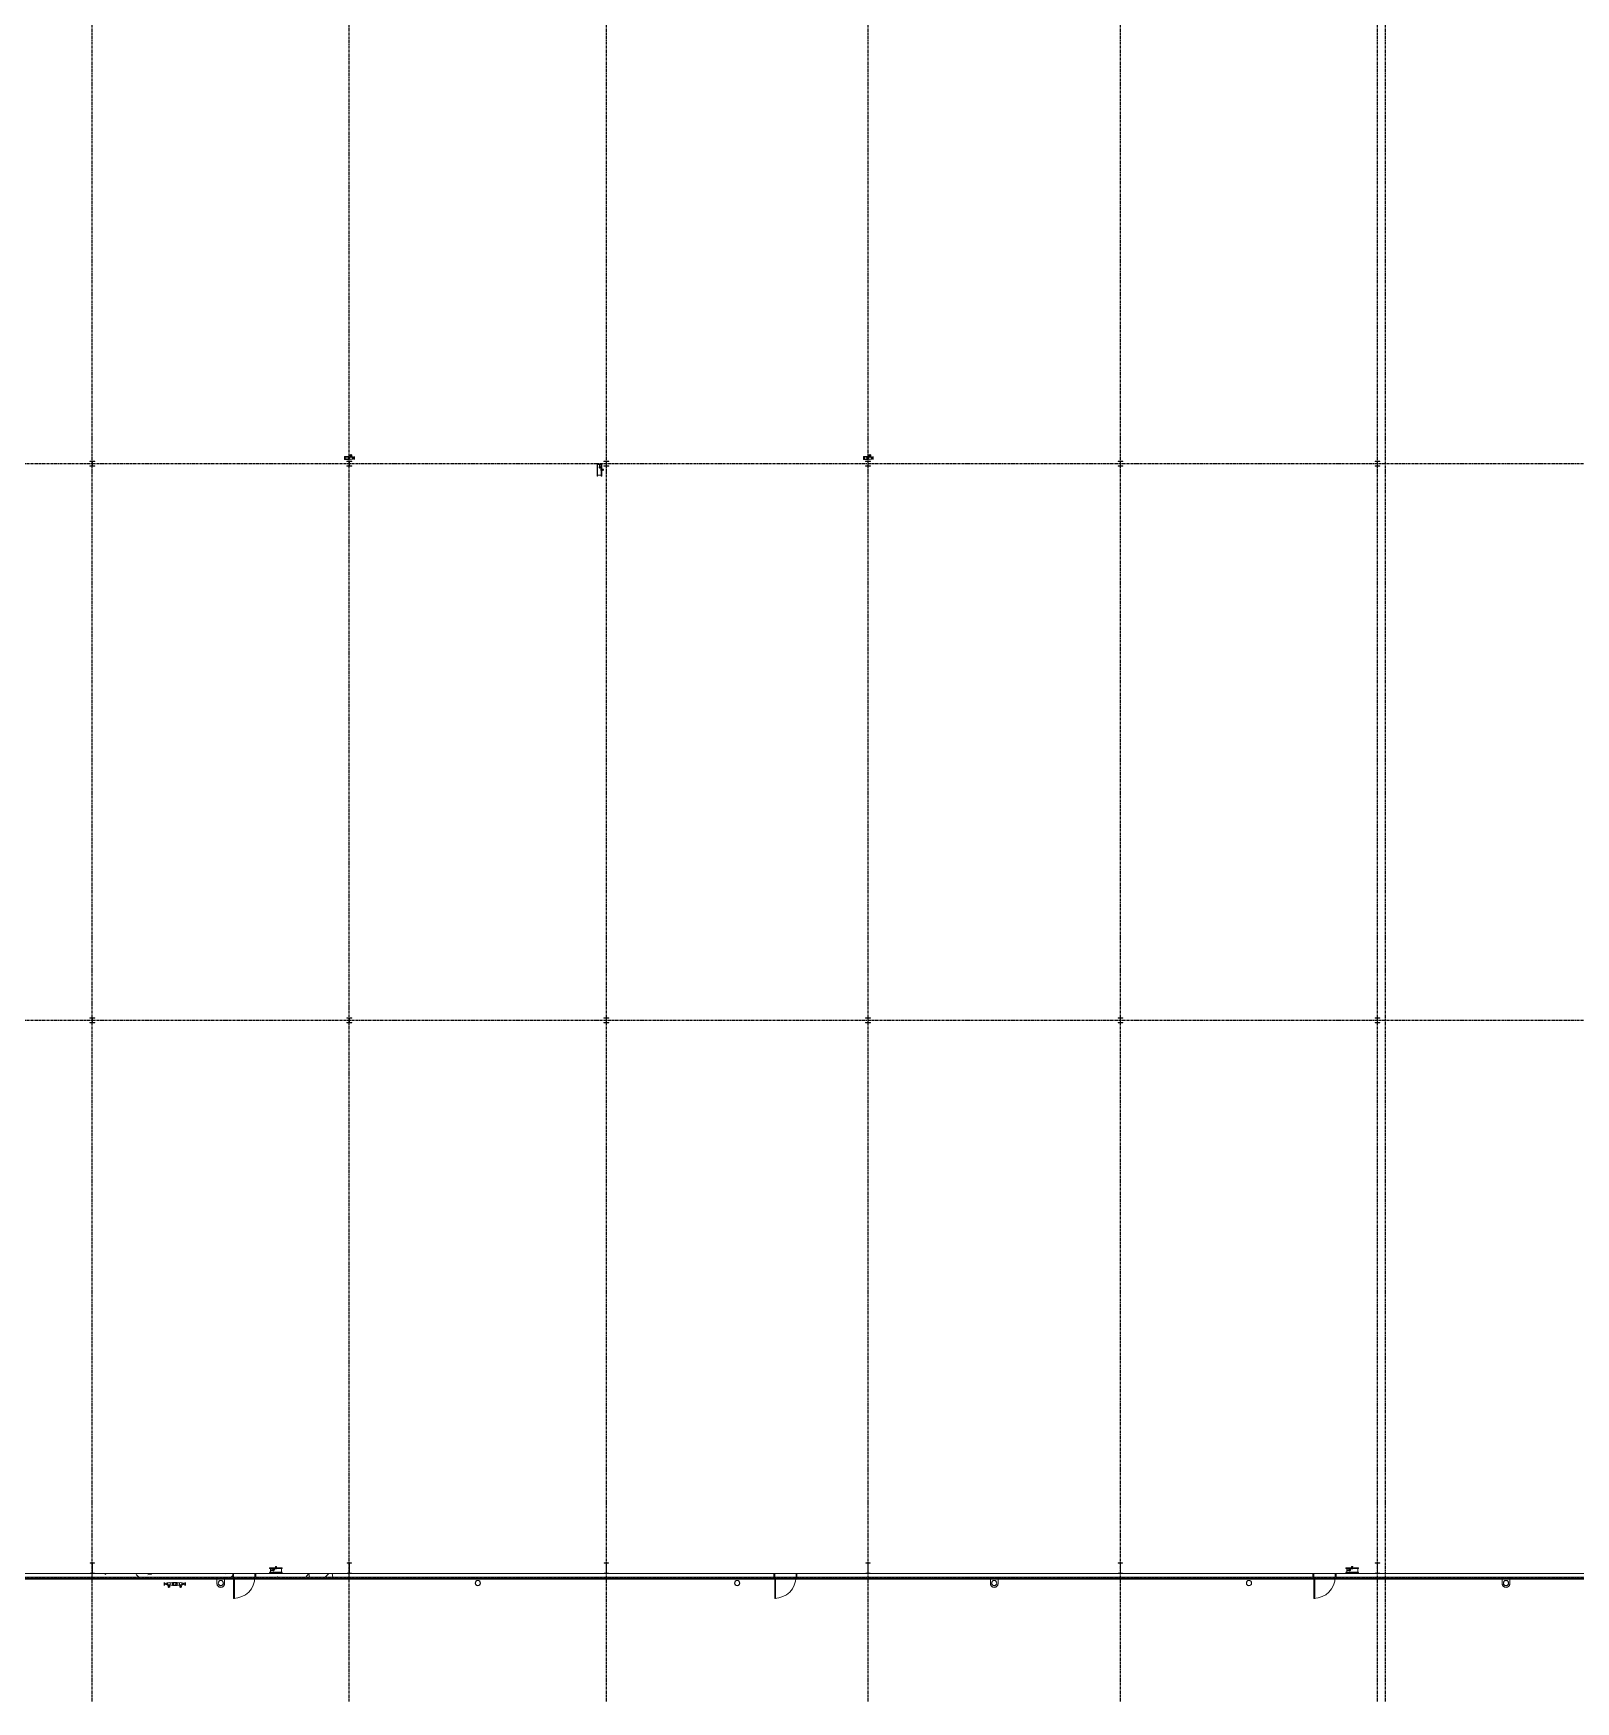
# Model space of a CAD drawing. Header units: millimetres. Extents: x -677815 to 406757, y -145898 to 39000.
# Drawn here: x 62756 to 129278, y -125373 to -53449 of the extents above; entities that cross this region are included whole.
import ezdxf

# ---------------------------------------------------------------- set-up
doc = ezdxf.new("R2010")
doc.units = ezdxf.units.MM
doc.header["$LTSCALE"] = 8
doc.linetypes.add('Xref building Toll$0$Grid Line', pattern=[22.225, 12.7, -3.175, 3.175, -3.175])
for name, color, linetype, lineweight in [('Xref building Toll$0$A-DOOR', 8, 'Continuous', 9), ('Xref building Toll$0$A-DOOR-HDLN', 8, 'Continuous', 9), ('Xref building Toll$0$A-GENM', 8, 'Continuous', 9), ('Xref building Toll$0$A-WALL', 8, 'Continuous', 9), ('Xref building Toll$0$A-WALL-PATT', 8, 'Continuous', 9), ('Xref building Toll$0$P-PIPE', 8, 'Continuous', 9), ('Xref building Toll$0$P-SANR-FIXT', 8, 'Continuous', 9), ('Xref building Toll$0$S-COLS', 8, 'Continuous', 9)]:
    doc.layers.add(name, color=color, linetype=linetype, lineweight=lineweight)
doc.layers.add('Xref building Toll$0$S-GRID', color=8, linetype='Continuous')

# ---------------------------------------------------------------- blocks, each defined once
blk = doc.blocks.new('Xref building Toll$0$Toll Grids')
at = {"layer": 'Xref building Toll$0$S-GRID', "linetype": 'Xref building Toll$0$Grid Line'}
for p, q in [((65296, -125373.3), (65296, 36031.5)), ((76383, -125368.5), (76383, 36036.3)), ((87470, -125373.3), (87470, 36031.5)), ((98757, -125373.3), (98757, 36031.5)), ((109644, -125373.3), (109644, 36031.5)), ((120731, -125373.3), (120731, 36031.5)), ((121070, -125373.3), (121070, 35080.8)), ((-9195.8, -72000), (280997.7, -72000)), ((-9195.8, -96000), (280997.7, -96000)), ((-9195.8, -120000), (280997.7, -120000))]:
    blk.add_line(p, q, dxfattribs=at)
blk = doc.blocks.new('Xref building Toll$0$_SBA 1SWING SPDoor 01a - 920W x 2040H WD-1991709-MASTER GROUND FLOOR')
at = {"layer": 'Xref building Toll$0$A-DOOR'}
for p, q in [((460, 995), (420, 995)), ((420, 75), (420, 995)), ((460, 995), (460, 75)), ((-500, 75), (-500, 75)), ((-500, 75), (-500, -75)), ((-500, 75), (-460, 75)), ((-500, 75), (-460, 75)), ((-500, -75), (-500, 75)), ((-460, -75), (-460, 75)), ((-460, 75), (-460, 75)), ((-460, 75), (-460, -75)), ((460, 75), (420, 75)), ((460, 75), (460, -75)), ((500, 75), (460, 75)), ((460, 75), (460, 75)), ((460, 75), (500, 75)), ((460, -75), (460, 75)), ((500, -75), (500, 75)), ((500, 75), (500, 75)), ((500, 75), (500, -75)), ((-460, -75), (-500, -75)), ((-500, -75), (-500, -75)), ((-460, -75), (-500, -75)), ((-460, -75), (-460, -75)), ((460, -75), (500, -75)), ((460, -75), (460, -75)), ((500, -75), (460, -75)), ((500, -75), (500, -75))]:
    blk.add_line(p, q, dxfattribs=at)
blk.add_arc((460, 75), 920, 90, 180, dxfattribs=at)
at = {"layer": 'Xref building Toll$0$A-DOOR-HDLN'}
blk.add_line((-460, 75), (460, 75), dxfattribs=at)
blk = doc.blocks.new('Xref building Toll$0$FIRE_HYDRANT_2593 - FIRE_HYDRANT_2593-1213494-MASTER GROUND FLOOR')
at = {"layer": 'Xref building Toll$0$A-GENM'}
for p, q in [((-113, 285), (-130, 285)), ((-130, 215), (-113, 215)), ((-55, 280), (-113, 280)), ((-113, 220), (-55, 220)), ((70, 460), (-70, 460)), ((-70, 450), (-70, 450)), ((-70, 450), (-70, 450)), ((-70, 440), (70, 440)), ((-70, 100), (-70, -100)), ((-70, 100), (70, 100)), ((70, 100), (-70, 100)), ((-50, 325), (-50, 299)), ((50, 325), (-50, 325)), ((-50, 325), (50, 325)), ((0, 299), (-50, 299)), ((-50, 299), (0, 299)), ((-50, 201), (-50, 100)), ((0, 201), (-50, 201)), ((-50, 201), (0, 201)), ((50, 100), (-50, 100)), ((-50, 100), (50, 100)), ((-30, 380), (-30, 325)), ((30, 380), (-30, 380)), ((-30, 380), (30, 380)), ((-30, 325), (30, 325)), ((30, 325), (-30, 325)), ((-10, 450), (-10, 380)), ((-10, 450), (10, 450)), ((10, 450), (-10, 450)), ((10, 380), (-10, 380)), ((-10, 380), (10, 380)), ((0, 299), (50, 299)), ((50, 299), (0, 299)), ((0, 201), (50, 201)), ((50, 201), (0, 201)), ((10, 380), (10, 450)), ((30, 325), (30, 380)), ((50, 299), (50, 325)), ((50, 100), (50, 201)), ((70, 450), (70, 450)), ((70, 450), (70, 450)), ((70, -100), (70, 100)), ((-113, -215), (-130, -215)), ((-130, -285), (-113, -285)), ((-55, -220), (-113, -220)), ((-113, -280), (-55, -280)), ((-70, -100), (70, -100)), ((70, -100), (-70, -100)), ((70, -440), (-70, -440)), ((-70, -450), (-70, -450)), ((-70, -450), (-70, -450)), ((-70, -460), (70, -460)), ((-50, -100), (-50, -201)), ((-50, -100), (50, -100)), ((50, -100), (-50, -100)), ((0, -201), (-50, -201)), ((-50, -201), (0, -201)), ((-50, -299), (-50, -325)), ((-50, -299), (0, -299)), ((0, -299), (-50, -299)), ((50, -325), (-50, -325)), ((-50, -325), (50, -325)), ((-30, -325), (-30, -380)), ((-30, -325), (30, -325)), ((30, -325), (-30, -325)), ((30, -380), (-30, -380)), ((-30, -380), (30, -380)), ((-10, -380), (-10, -450)), ((10, -380), (-10, -380)), ((-10, -380), (10, -380)), ((-10, -450), (10, -450)), ((10, -450), (-10, -450)), ((50, -201), (0, -201)), ((0, -201), (50, -201)), ((0, -299), (50, -299)), ((50, -299), (0, -299)), ((10, -450), (10, -380)), ((30, -380), (30, -325)), ((50, -201), (50, -100)), ((50, -325), (50, -299)), ((70, -450), (70, -450)), ((70, -450), (70, -450))]:
    blk.add_line(p, q, dxfattribs=at)
at = {"layer": 'Xref building Toll$0$A-GENM', "flags": 128}
for points in [[(-70, 460), (-38, 460), (29, 460), (69, 460), (70, 460)], [(70, 460), (38, 460), (-29, 460), (-69, 460), (-70, 460)], [(70, 440), (38, 440), (-29, 440), (-69, 440), (-70, 440)], [(-70, 440), (-38, 440), (29, 440), (69, 440), (70, 440)], [(-50, 201), (-68, 266), (-50, 299)], [(50, 299), (68, 234), (50, 201)], [(-70, -440), (-38, -440), (29, -440), (69, -440), (70, -440)], [(70, -440), (38, -440), (-29, -440), (-69, -440), (-70, -440)], [(70, -460), (38, -460), (-29, -460), (-69, -460), (-70, -460)], [(-70, -460), (-38, -460), (29, -460), (69, -460), (70, -460)], [(-50, -299), (-68, -234), (-50, -201)], [(50, -201), (68, -266), (50, -299)]]:
    blk.add_lwpolyline(points, dxfattribs=at)
at = {"layer": 'Xref building Toll$0$A-GENM'}
for centre, radius, start, end in [((0, 0), 60, 0, 180), ((0, 0), 60, 180, 360), ((0, 0), 50, 0, 180), ((0, 0), 50, 0, 180), ((0, 0), 50, 180, 360), ((0, 0), 50, 180, 360), ((0, 450), 10, 360, 180), ((0, 450), 10, 0, 180), ((0, 450), 10, 180, 360), ((0, 450), 10, 180, 360), ((0, -450), 10, 360, 180), ((0, -450), 10, 0, 180), ((0, -450), 10, 180, 360), ((0, -450), 10, 180, 360)]:
    blk.add_arc(centre, radius, start, end, dxfattribs=at)
for centre, major_axis, start_param, end_param in [((-130, 250), (0, 35), 0, 3.141593), ((-130, 250), (0, 35), 3.141593, 6.283185), ((-113, 250), (0, 35), 0, 3.141593), ((-113, 250), (0, 30), 0, 3.141593), ((-113, 250), (0, 35), 3.141593, 6.283185), ((-113, 250), (0, 30), 3.141593, 6.283185), ((-55, 250), (0, 30), 0, 3.141593), ((-55, 250), (0, 30), 3.141593, 6.283185), ((-130, -250), (0, 35), 0, 3.141593), ((-130, -250), (0, 35), 3.141593, 6.283185), ((-113, -250), (0, 35), 0, 3.141593), ((-113, -250), (0, 30), 0, 3.141593), ((-113, -250), (0, 35), 3.141593, 6.283185), ((-113, -250), (0, 30), 3.141593, 6.283185), ((-55, -250), (0, 30), 0, 3.141593), ((-55, -250), (0, 30), 3.141593, 6.283185)]:
    blk.add_ellipse(centre, major_axis=major_axis, ratio=0.5, start_param=start_param, end_param=end_param, dxfattribs=at)
for points in [[(60, 0), (60, 3), (59, 8), (59, 13), (58, 16), (57, 18), (57, 20), (56, 22), (54, 25), (53, 28), (52, 31), (50, 33), (48, 36), (45, 40), (40, 45), (34, 50), (27, 53), (22, 56), (18, 57), (14, 59), (9, 59), (5, 60), (0, 60), (-5, 60), (-11, 59), (-17, 58), (-22, 56), (-26, 54), (-30, 52), (-35, 49), (-40, 45), (-45, 40), (-48, 36), (-49, 34), (-50, 32), (-52, 31), (-53, 28), (-54, 25), (-56, 22), (-57, 20), (-57, 18), (-58, 16), (-59, 13), (-59, 8), (-60, 3), (-60, 0)], [(-60, 0), (-60, -3), (-59, -8), (-59, -13), (-58, -16), (-57, -18), (-57, -20), (-56, -22), (-54, -25), (-53, -28), (-52, -31), (-50, -33), (-48, -36), (-45, -40), (-40, -45), (-34, -50), (-28, -53), (-22, -56), (-18, -57), (-14, -58), (-9, -59), (-5, -60), (0, -60), (5, -60), (11, -59), (17, -58), (22, -56), (26, -54), (30, -52), (35, -49), (40, -45), (45, -40), (48, -36), (49, -34), (50, -32), (52, -31), (53, -28), (54, -25), (56, -22), (57, -20), (57, -18), (58, -16), (59, -13), (59, -8), (60, -3), (60, 0)]]:
    blk.add_open_spline(points, degree=3, knots=[0, 0, 0, 0, 0.045455, 0.068182, 0.079545, 0.090909, 0.102273, 0.113636, 0.136364, 0.159091, 0.170455, 0.181818, 0.204545, 0.227273, 0.272727, 0.318182, 0.363636, 0.386364, 0.409091, 0.431818, 0.454545, 0.477273, 0.5, 0.522727, 0.545455, 0.590909, 0.613636, 0.636364, 0.659091, 0.681818, 0.727273, 0.772727, 0.795455, 0.806818, 0.818182, 0.829545, 0.840909, 0.863636, 0.886364, 0.897727, 0.909091, 0.920455, 0.931818, 0.954545, 1, 1, 1, 1], dxfattribs=at)
blk = doc.blocks.new('Xref building Toll$0$DWP_Downpipe - 225mm-1363392-MASTER GROUND FLOOR')
at = {"layer": 'Xref building Toll$0$P-PIPE'}
for radius, start, end in [(113, 360, 180), (112, 0, 180), (113, 180, 360), (112, 180, 360), (107, 0, 180), (108, 0, 180), (107, 180, 0), (108, 180, 360)]:
    blk.add_arc((-34, 236), radius, start, end, dxfattribs=at)
blk = doc.blocks.new('Xref building Toll$0$IVS-GM-DownPipe Cover - DP 225mm-625296-MASTER GROUND FLOOR')
at = {"layer": 'Xref building Toll$0$A-GENM'}
for p, q in [((-165.5, 0), (-165.5, -272)), ((-165.5, -272), (-165.5, 0)), ((-162.5, -275), (-162.5, 0)), ((-162.5, 0), (-162.5, -275)), ((162.5, 0), (162.5, -275)), ((162.5, -275), (162.5, 0)), ((-165.5, -272), (-215.5, -272)), ((-215.5, -272), (-215.5, -275)), ((-215.5, -275), (-215.5, -272)), ((-215.5, -272), (-165.5, -272)), ((-215.5, -272), (-215.5, -272)), ((-215.5, -275), (-162.5, -275)), ((-162.5, -275), (-215.5, -275)), ((-215.5, -275), (-215.5, -275)), ((-165.5, -272), (-165.5, -272)), ((-162.5, -275), (-162.5, -275)), ((162.5, -275), (215.5, -275)), ((215.5, -275), (162.5, -275)), ((162.5, -275), (162.5, -275)), ((165.5, -272), (165.5, 0)), ((165.5, 0), (165.5, -272)), ((215.5, -272), (165.5, -272)), ((165.5, -272), (215.5, -272)), ((165.5, -272), (165.5, -272)), ((215.5, -275), (215.5, -272)), ((215.5, -272), (215.5, -275)), ((215.5, -272), (215.5, -272)), ((215.5, -275), (215.5, -275))]:
    blk.add_line(p, q, dxfattribs=at)
for radius, start in [(165.5, 360), (165.5, 0), (162.5, 0), (162.5, 0)]:
    blk.add_arc((0, 0), radius, start, 180, dxfattribs=at)
blk = doc.blocks.new('Xref building Toll$0$UC-Universal Column-Column - C2_5-200UC60-1337977-MASTER GROUND FLOOR')
at = {"layer": 'Xref building Toll$0$S-COLS', "lineweight": 18}
for p, q in [((105, 102.5), (-105, 102.5)), ((-105, 102.5), (-105, 88.3)), ((-105, 88.3), (-16.05, 88.3)), ((-4.65, 76.9), (-4.65, -76.9)), ((4.65, -76.9), (4.65, 76.9)), ((16.05, 88.3), (105, 88.3)), ((105, 88.3), (105, 102.5)), ((-16.05, -88.3), (-105, -88.3)), ((-105, -88.3), (-105, -102.5)), ((-105, -102.5), (105, -102.5)), ((105, -88.3), (16.05, -88.3)), ((105, -102.5), (105, -88.3))]:
    blk.add_line(p, q, dxfattribs=at)
at = {"layer": 'Xref building Toll$0$S-COLS'}
for p, q in [((-105, 102.5), (-105, 102.5)), ((-105, 88.3), (-105, 88.3)), ((105, 102.5), (105, 102.5)), ((105, 88.3), (105, 88.3)), ((-105, -88.3), (-105, -88.3)), ((-105, -102.5), (-105, -102.5)), ((105, -88.3), (105, -88.3)), ((105, -102.5), (105, -102.5))]:
    blk.add_line(p, q, dxfattribs=at)
at = {"layer": 'Xref building Toll$0$S-COLS', "lineweight": 18}
for centre, start, end in [((-16.05, 76.9), 0, 90), ((16.05, 76.9), 90, 180), ((-16.05, -76.9), 270, 0), ((16.05, -76.9), 180, 270)]:
    blk.add_arc(centre, 11.4, start, end, dxfattribs=at)
blk = doc.blocks.new('Xref building Toll$0$UB-Universal Beam-Column - C1_5_460UB67-1337975-MASTER GROUND FLOOR')
at = {"layer": 'Xref building Toll$0$S-COLS', "lineweight": 18}
for p, q in [((95, 227), (-95, 227)), ((-95, 227), (-95, 214.3)), ((-95, 214.3), (-15.65, 214.3)), ((-4.25, 202.9), (-4.25, -202.9)), ((4.25, -202.9), (4.25, 202.9)), ((15.65, 214.3), (95, 214.3)), ((95, 214.3), (95, 227)), ((-15.65, -214.3), (-95, -214.3)), ((-95, -214.3), (-95, -227)), ((-95, -227), (95, -227)), ((95, -214.3), (15.65, -214.3)), ((95, -227), (95, -214.3))]:
    blk.add_line(p, q, dxfattribs=at)
at = {"layer": 'Xref building Toll$0$S-COLS'}
for p, q in [((-95, 227), (-95, 227)), ((-95, 214.3), (-95, 214.3)), ((95, 227), (95, 227)), ((95, 214.3), (95, 214.3)), ((-95, -214.3), (-95, -214.3)), ((-95, -227), (-95, -227)), ((95, -214.3), (95, -214.3)), ((95, -227), (95, -227))]:
    blk.add_line(p, q, dxfattribs=at)
at = {"layer": 'Xref building Toll$0$S-COLS', "lineweight": 18}
for centre, start, end in [((-15.65, 202.9), 0, 90), ((15.65, 202.9), 90, 180), ((-15.65, -202.9), 270, 0), ((15.65, -202.9), 180, 270)]:
    blk.add_arc(centre, 11.4, start, end, dxfattribs=at)
blk = doc.blocks.new('Xref building Toll$0$UC-Universal Column-Column - C2_5-200UC60-1337980-MASTER GROUND FLOOR')
at = {"layer": 'Xref building Toll$0$S-COLS', "lineweight": 18}
for p, q in [((105, 102.5), (-105, 102.5)), ((-105, 102.5), (-105, 88.3)), ((-105, 88.3), (-16.05, 88.3)), ((-4.65, 76.9), (-4.65, -76.9)), ((4.65, -76.9), (4.65, 76.9)), ((16.05, 88.3), (105, 88.3)), ((105, 88.3), (105, 102.5)), ((-16.05, -88.3), (-105, -88.3)), ((-105, -88.3), (-105, -102.5)), ((-105, -102.5), (105, -102.5)), ((105, -88.3), (16.05, -88.3)), ((105, -102.5), (105, -88.3))]:
    blk.add_line(p, q, dxfattribs=at)
at = {"layer": 'Xref building Toll$0$S-COLS'}
for p, q in [((-105, 102.5), (-105, 102.5)), ((-105, 88.3), (-105, 88.3)), ((105, 102.5), (105, 102.5)), ((105, 88.3), (105, 88.3)), ((-105, -88.3), (-105, -88.3)), ((-105, -102.5), (-105, -102.5)), ((105, -88.3), (105, -88.3)), ((105, -102.5), (105, -102.5))]:
    blk.add_line(p, q, dxfattribs=at)
at = {"layer": 'Xref building Toll$0$S-COLS', "lineweight": 18}
for centre, start, end in [((-16.05, 76.9), 0, 90), ((16.05, 76.9), 90, 180), ((-16.05, -76.9), 270, 0), ((16.05, -76.9), 180, 270)]:
    blk.add_arc(centre, 11.4, start, end, dxfattribs=at)
blk = doc.blocks.new('Xref building Toll$0$UC-Universal Column-Column - C2_5-200UC60-1337978-MASTER GROUND FLOOR')
at = {"layer": 'Xref building Toll$0$S-COLS', "lineweight": 18}
for p, q in [((-105, 102.5), (105, 102.5)), ((-105, 88.3), (-105, 102.5)), ((-16.05, 88.3), (-105, 88.3)), ((-4.65, -76.9), (-4.65, 76.9)), ((4.65, 76.9), (4.65, -76.9)), ((105, 88.3), (16.05, 88.3)), ((105, 102.5), (105, 88.3)), ((-105, -88.3), (-16.05, -88.3)), ((-105, -102.5), (-105, -88.3)), ((105, -102.5), (-105, -102.5)), ((16.05, -88.3), (105, -88.3)), ((105, -88.3), (105, -102.5))]:
    blk.add_line(p, q, dxfattribs=at)
at = {"layer": 'Xref building Toll$0$S-COLS'}
for p, q in [((-105, 102.5), (-105, 102.5)), ((-105, 88.3), (-105, 88.3)), ((105, 102.5), (105, 102.5)), ((105, 88.3), (105, 88.3)), ((-105, -88.3), (-105, -88.3)), ((-105, -102.5), (-105, -102.5)), ((105, -88.3), (105, -88.3)), ((105, -102.5), (105, -102.5))]:
    blk.add_line(p, q, dxfattribs=at)
at = {"layer": 'Xref building Toll$0$S-COLS', "lineweight": 18}
for centre, start, end in [((-16.05, 76.9), 360, 90), ((16.05, 76.9), 90, 180), ((-16.05, -76.9), 270, 360), ((16.05, -76.9), 180, 270)]:
    blk.add_arc(centre, 11.4, start, end, dxfattribs=at)
blk = doc.blocks.new('Xref building Toll$0$UB-Universal Beam-Column - C1_5_460UB67-1337976-MASTER GROUND FLOOR')
at = {"layer": 'Xref building Toll$0$S-COLS', "lineweight": 18}
for p, q in [((-95, 227), (95, 227)), ((-95, 214.3), (-95, 227)), ((-15.65, 214.3), (-95, 214.3)), ((-4.25, -202.9), (-4.25, 202.9)), ((4.25, 202.9), (4.25, -202.9)), ((95, 214.3), (15.65, 214.3)), ((95, 227), (95, 214.3)), ((-95, -214.3), (-15.65, -214.3)), ((-95, -227), (-95, -214.3)), ((95, -227), (-95, -227)), ((15.65, -214.3), (95, -214.3)), ((95, -214.3), (95, -227))]:
    blk.add_line(p, q, dxfattribs=at)
at = {"layer": 'Xref building Toll$0$S-COLS'}
for p, q in [((-95, 227), (-95, 227)), ((-95, 214.3), (-95, 214.3)), ((95, 227), (95, 227)), ((95, 214.3), (95, 214.3)), ((-95, -214.3), (-95, -214.3)), ((-95, -227), (-95, -227)), ((95, -214.3), (95, -214.3)), ((95, -227), (95, -227))]:
    blk.add_line(p, q, dxfattribs=at)
at = {"layer": 'Xref building Toll$0$S-COLS', "lineweight": 18}
for centre, start, end in [((-15.65, 202.9), 360, 90), ((15.65, 202.9), 90, 180), ((-15.65, -202.9), 270, 360), ((15.65, -202.9), 180, 270)]:
    blk.add_arc(centre, 11.4, start, end, dxfattribs=at)
blk = doc.blocks.new('Xref building Toll$0$UC-Universal Column-Column - C2_5-200UC60-1337979-MASTER GROUND FLOOR')
at = {"layer": 'Xref building Toll$0$S-COLS', "lineweight": 18}
for p, q in [((-105, 102.5), (105, 102.5)), ((-105, 88.3), (-105, 102.5)), ((-16.05, 88.3), (-105, 88.3)), ((-4.65, -76.9), (-4.65, 76.9)), ((4.65, 76.9), (4.65, -76.9)), ((105, 88.3), (16.05, 88.3)), ((105, 102.5), (105, 88.3)), ((-105, -88.3), (-16.05, -88.3)), ((-105, -102.5), (-105, -88.3)), ((105, -102.5), (-105, -102.5)), ((16.05, -88.3), (105, -88.3)), ((105, -88.3), (105, -102.5))]:
    blk.add_line(p, q, dxfattribs=at)
at = {"layer": 'Xref building Toll$0$S-COLS'}
for p, q in [((-105, 102.5), (-105, 102.5)), ((-105, 88.3), (-105, 88.3)), ((105, 102.5), (105, 102.5)), ((105, 88.3), (105, 88.3)), ((-105, -88.3), (-105, -88.3)), ((-105, -102.5), (-105, -102.5)), ((105, -88.3), (105, -88.3)), ((105, -102.5), (105, -102.5))]:
    blk.add_line(p, q, dxfattribs=at)
at = {"layer": 'Xref building Toll$0$S-COLS', "lineweight": 18}
for centre, start, end in [((-16.05, 76.9), 360, 90), ((16.05, 76.9), 90, 180), ((-16.05, -76.9), 270, 360), ((16.05, -76.9), 180, 270)]:
    blk.add_arc(centre, 11.4, start, end, dxfattribs=at)
blk = doc.blocks.new('Xref building Toll$0$HYD-SINGLE HEAD - Standard-1800782-MASTER GROUND FLOOR')
at = {"layer": 'Xref building Toll$0$A-GENM'}
for p, q in [((186, 12), (-14, 12)), ((-14, 12), (-14, -128)), ((-14, -128), (-14, 12)), ((186, 12), (186, -128)), ((186, -128), (186, 12)), ((231, 71), (231, 54)), ((236, 54), (236, -4)), ((296, -4), (296, 54)), ((301, 54), (301, 71)), ((390, 12), (390, -128)), ((400, 12), (400, 12)), ((400, 12), (400, 12)), ((410, -128), (410, 12)), ((-14, -128), (186, -128)), ((217, -8), (186, -8)), ((186, -108), (186, -8)), ((186, -8), (186, -108)), ((186, -108), (217, -108)), ((217, -8), (217, -58)), ((217, -58), (217, -8)), ((217, -58), (217, -108)), ((217, -108), (217, -58)), ((347, -8), (315, -8)), ((315, -58), (315, -8)), ((315, -8), (315, -58)), ((315, -108), (315, -58)), ((315, -58), (315, -108)), ((315, -108), (347, -108)), ((347, -108), (347, -8)), ((347, -8), (347, -108)), ((367, -28), (347, -28)), ((347, -88), (347, -28)), ((347, -28), (347, -88)), ((347, -88), (367, -88)), ((367, -88), (367, -28)), ((367, -28), (367, -88)), ((400, -48), (367, -48)), ((367, -68), (367, -48)), ((367, -48), (367, -68)), ((367, -68), (400, -68)), ((400, -48), (400, -68)), ((400, -68), (400, -48)), ((400, -128), (400, -128)), ((400, -128), (400, -128))]:
    blk.add_line(p, q, dxfattribs=at)
at = {"layer": 'Xref building Toll$0$A-GENM', "flags": 128}
for points in [[(217, -8), (282, 10), (315, -8)], [(390, -128), (390, -96), (390, -29), (390, 11), (390, 12)], [(390, 12), (390, -21), (390, -88), (390, -128), (390, -128)], [(410, 12), (410, -21), (410, -88), (410, -128), (410, -128)], [(410, -128), (410, -96), (410, -29), (410, 11), (410, 12)], [(315, -108), (251, -127), (217, -108)]]:
    blk.add_lwpolyline(points, dxfattribs=at)
at = {"layer": 'Xref building Toll$0$A-GENM'}
for centre, radius, start, end in [((86, -58), 60, 90, 270), ((86, -58), 60, 270, 90), ((86, -58), 50, 90, 270), ((86, -58), 50, 90, 270), ((86, -58), 50, 270, 90), ((86, -58), 50, 270, 90), ((400, -58), 10, 90, 270), ((400, -58), 10, 90, 270), ((400, -58), 10, 270, 90), ((400, -58), 10, 270, 90)]:
    blk.add_arc(centre, radius, start, end, dxfattribs=at)
for centre, major_axis, start_param, end_param in [((266, 71), (35, 0), 0, 3.141593), ((266, 54), (35, 0), 0, 3.141593), ((266, 71), (35, 0), 3.141593, 6.283185), ((266, 54), (35, 0), 3.141593, 6.283185), ((266, 54), (30, 0), 0, 3.141593), ((266, 54), (30, 0), 3.141593, 6.283185), ((266, -4), (30, 0), 0, 3.141593), ((266, -4), (30, 0), 3.141593, 6.283185)]:
    blk.add_ellipse(centre, major_axis=major_axis, ratio=0.5, start_param=start_param, end_param=end_param, dxfattribs=at)
for points in [[(86, 2), (83, 1), (79, 1), (74, 0), (71, -1), (69, -1), (67, -2), (64, -3), (61, -4), (58, -6), (56, -7), (53, -8), (51, -10), (46, -14), (42, -18), (37, -25), (33, -31), (31, -36), (29, -40), (28, -45), (27, -49), (27, -54), (26, -58), (27, -63), (27, -69), (29, -75), (31, -81), (32, -85), (34, -88), (37, -93), (42, -99), (46, -103), (50, -106), (52, -108), (54, -109), (56, -110), (58, -111), (61, -113), (64, -114), (67, -115), (69, -116), (71, -116), (74, -117), (79, -118), (83, -118), (86, -118)], [(86, -118), (90, -118), (94, -118), (99, -117), (102, -116), (104, -116), (106, -115), (109, -114), (112, -113), (115, -111), (117, -110), (119, -109), (122, -107), (126, -103), (131, -99), (136, -92), (140, -86), (142, -81), (144, -76), (145, -72), (146, -68), (146, -63), (146, -58), (146, -54), (146, -48), (144, -42), (142, -36), (141, -32), (139, -29), (136, -24), (131, -18), (126, -14), (123, -11), (121, -9), (119, -8), (117, -7), (115, -6), (112, -4), (109, -3), (106, -2), (104, -1), (102, -1), (99, 0), (94, 1), (90, 1), (86, 2)]]:
    blk.add_open_spline(points, degree=3, knots=[0, 0, 0, 0, 0.045455, 0.068182, 0.079545, 0.090909, 0.102273, 0.113636, 0.136364, 0.159091, 0.170455, 0.181818, 0.204545, 0.227273, 0.272727, 0.318182, 0.363636, 0.386364, 0.409091, 0.431818, 0.454545, 0.477273, 0.5, 0.522727, 0.545455, 0.590909, 0.613636, 0.636364, 0.659091, 0.681818, 0.727273, 0.772727, 0.795455, 0.806818, 0.818182, 0.829545, 0.840909, 0.863636, 0.886364, 0.897727, 0.909091, 0.920455, 0.931818, 0.954545, 1, 1, 1, 1], dxfattribs=at)
blk = doc.blocks.new('Xref building Toll$0$Fire_Hose_Reel_-_Non_Hosted_9381 - Fire_Hose_Reel_-_Non_Hosted_9381-1827019-MASTER GROUND FLOOR')
at = {"layer": 'Xref building Toll$0$P-SANR-FIXT'}
for p, q in [((269, 249), (-272, 249)), ((-272, 249), (-272, 224)), ((-272, 224), (-238, 224)), ((-238, 69), (-272, 69)), ((-272, 69), (-272, 44)), ((-272, 44), (269, 44)), ((-238, 224), (-238, 69)), ((-238, 224), (233, 224)), ((-238, 69), (233, 69)), ((-188, 69), (-188, 59)), ((-61, 69), (-188, 69)), ((-188, 69), (-61, 69)), ((-188, 59), (-188, 69)), ((-188, 69), (-188, 69)), ((-188, 59), (-61, 59)), ((-61, 59), (-188, 59)), ((-188, 59), (-188, 59)), ((-23, 67), (-186, 67)), ((-186, 67), (-186, 61)), ((-186, 61), (-186, 67)), ((-186, 67), (-23, 67)), ((-186, 67), (-186, 67)), ((-186, 61), (-26, 61)), ((-26, 61), (-186, 61)), ((-186, 61), (-186, 61)), ((-90, 250), (-90, 240)), ((-61, 59), (-61, 69)), ((-61, 69), (-61, 59)), ((-61, 69), (-61, 69)), ((-61, 59), (-61, 59)), ((-26, 61), (-10, 42)), ((-10, 42), (-26, 61)), ((-26, 61), (-26, 61)), ((-5, 46), (-23, 67)), ((-23, 67), (-5, 46)), ((-23, 67), (-23, 67)), ((0, 23), (-20, 12)), ((-20, 12), (0, 23)), ((-20, 12), (-20, -12)), ((-20, -12), (-20, 12)), ((-20, 12), (-20, 12)), ((-16, 40), (-16, 30)), ((0, 18), (-16, 9)), ((-16, 9), (0, 18)), ((0, 18), (-16, 9)), ((-16, 9), (0, 18)), ((-16, 9), (-16, -9)), ((-16, -9), (-16, 9)), ((-16, 9), (-16, 9)), ((-16, 9), (-16, -9)), ((-16, -9), (-16, 9)), ((-16, 9), (-16, 9)), ((128, 112), (-13, 20)), ((-12, 100), (-12, 27)), ((-11, 16), (131, 109)), ((30, 48), (-10, 48)), ((-10, 48), (-10, 48)), ((-10, 48), (40, 48)), ((-10, 42), (-10, 48)), ((-10, 42), (-10, 48)), ((-10, 42), (-5, 46)), ((-5, 46), (-10, 42)), ((-10, 42), (-10, 42)), ((40, 42), (-10, 42)), ((-10, 42), (-10, 42)), ((-10, 42), (30, 42)), ((-10, 40), (-10, 0)), ((-5, 46), (-5, 46)), ((0, 250), (0, 250)), ((0, 250), (0, 250)), ((0, 240), (0, 240)), ((0, 240), (0, 240)), ((0, 100), (0, 100)), ((0, 100), (0, 100)), ((0, 40), (0, 40)), ((0, 40), (0, 40)), ((0, 40), (0, 40)), ((0, 40), (0, 40)), ((0, 27), (0, 27)), ((0, 27), (0, 27)), ((20, 12), (0, 23)), ((0, 23), (20, 12)), ((0, 23), (0, 23)), ((16, 9), (0, 18)), ((0, 18), (16, 9)), ((0, 18), (0, 18)), ((16, 9), (0, 18)), ((0, 18), (16, 9)), ((0, 18), (0, 18)), ((0, 0), (0, 0)), ((0, 0), (0, 0)), ((10, 0), (10, 40)), ((13, 27), (13, 100)), ((16, 30), (16, 40)), ((16, -9), (16, 9)), ((16, 9), (16, -9)), ((16, 9), (16, 9)), ((16, -9), (16, 9)), ((16, 9), (16, -9)), ((16, 9), (16, 9)), ((33, 29), (18, -7)), ((20, -12), (20, 12)), ((20, 12), (20, -12)), ((20, 12), (20, 12)), ((22, -9), (36, 28)), ((40, 48), (30, 48)), ((30, 42), (30, 48)), ((30, 42), (40, 42)), ((33, 29), (36, 28)), ((36, 28), (33, 29)), ((79, 155), (38, 54)), ((38, 54), (42, 53)), ((42, 53), (38, 54)), ((40, 48), (40, 42)), ((42, 53), (82, 153)), ((42, 42), (42, 48)), ((114, 149), (79, 149)), ((79, 129), (114, 129)), ((127, 159), (85, 159)), ((85, 155), (127, 155)), ((122, 165), (87, 165)), ((87, 157), (87, 157)), ((87, 157), (87, 157)), ((87, 150), (122, 150)), ((90, 240), (90, 250)), ((185, 149), (114, 149)), ((114, 129), (185, 129)), ((122, 157), (122, 157)), ((122, 157), (122, 157)), ((124, 152), (124, 116)), ((130, 152), (130, 115)), ((132, 152), (132, 152)), ((132, 152), (132, 152)), ((132, 116), (132, 116)), ((132, 116), (132, 116)), ((134, 115), (134, 152)), ((139, 116), (139, 152)), ((233, 69), (233, 224)), ((233, 224), (269, 224)), ((269, 69), (233, 69)), ((269, 224), (269, 249)), ((269, 44), (269, 69)), ((-20, -12), (0, -23)), ((0, -23), (-20, -12)), ((-20, -12), (-20, -12)), ((-16, -9), (0, -18)), ((0, -18), (-16, -9)), ((-16, -9), (-16, -9)), ((-16, -9), (0, -18)), ((0, -18), (-16, -9)), ((-16, -9), (-16, -9)), ((0, -18), (16, -9)), ((16, -9), (0, -18)), ((0, -18), (16, -9)), ((16, -9), (0, -18)), ((0, -23), (20, -12)), ((20, -12), (0, -23)), ((0, -18), (0, -18)), ((0, -18), (0, -18)), ((0, -23), (0, -23)), ((16, -9), (16, -9)), ((16, -9), (16, -9)), ((20, -12), (20, -12))]:
    blk.add_line(p, q, dxfattribs=at)
at = {"layer": 'Xref building Toll$0$P-SANR-FIXT', "flags": 128}
for points in [[(-13, 20), (-23, 0), (-13, -20), (10, -21), (22, -9)], [(18, -7), (4, -19), (-14, -13), (-19, 5), (-11, 16)], [(-16, 30), (-16, 5), (-16, 0)], [(16, 0), (16, 14), (16, 30)], [(185, 149), (224, 149), (224, 149)], [(224, 129), (186, 129), (185, 129)]]:
    blk.add_lwpolyline(points, dxfattribs=at)
at = {"layer": 'Xref building Toll$0$P-SANR-FIXT'}
for centre, radius, start, end in [((0, 0), 20, 360, 180), ((0, 0), 20, 0, 180), ((0, 0), 20, 180, 360), ((0, 0), 16, 90, 270), ((0, 0), 12.5, 360, 180), ((0, 0), 12.5, 0, 180), ((0, 0), 12.5, 360, 180), ((0, 0), 12.5, 0, 180), ((0, 0), 12.5, 180, 360), ((0, 0), 12.5, 180, 360), ((0, 0), 12.5, 180, 360), ((0, 0), 12.5, 180, 360), ((0, 0), 16, 270, 90), ((224, 139), 10, 0, 180), ((224, 139), 10, 180, 360), ((0, 0), 20, 180, 360)]:
    blk.add_arc(centre, radius, start, end, dxfattribs=at)
for centre, start_param, end_param in [((79, 139), 4.712389, 7.853982), ((79, 139), 1.570796, 4.712389), ((114, 139), 4.712389, 7.853982), ((114, 139), 4.712389, 7.853982), ((114, 139), 1.570796, 4.712389), ((114, 139), 1.570796, 4.712389)]:
    blk.add_ellipse(centre, major_axis=(0, 10), ratio=0.935789, start_param=start_param, end_param=end_param, dxfattribs=at)
blk = doc.blocks.new('Xref building Toll$0$building block 28092016')
at = {"layer": 'Xref building Toll$0$A-WALL-PATT', "lineweight": 9}
h = blk.add_hatch(dxfattribs=at)
h.set_pattern_fill('FP_1', color=256, style=0, pattern_type=2)
h.set_pattern_definition([(50, (714549.7, -811512), (3643.68, -318.78), [381, -4191]), (355, (714549.7, -811512), (-704.86, 3821.14), [304.8, -3352.8]), (100.451, (714853.3, -811538.5), (2938.85, 3502.33), [323.8, -3561.8]), (46.184, (714549.7, -810496), (5421.58, -840.86), [571.5, -6286.5]), (96.636, (715001.5, -810566), (4748.05, 4948.55), [485.7, -5342.7]), (351.184, (714549.7, -810496), (4748.1, 4948.5), [457.2, -5029.2]), (21, (715057.7, -810750), (3032.29, -2045.3), [381, -4191]), (326, (715057.7, -810750), (1236.04, 3683.76), [304.8, -3352.8]), (71.451, (715310.3, -810920.4), (4268.34, 1638.42), [323.8, -3561.8]), (37.5, (714549.7, -811512), (61.772, 1691.1), [167.64, -3144.52, 167.64, -3235.96, -3365.5]), (37.5, (714549.7, -811512), (61.772, 1691.1), [-6715.76, 167.64, -3197.86]), (7.5, (714549.7, -811512), (1336.393, 2003.61), [167.64, -1772.92, 167.64, -3068.32, -1282.7]), (7.5, (714549.7, -811512), (1336.393, 2003.61), [-5176.52, 167.64, -1115.06]), (327.5, (713416.8, -811512), (2711.818, -114.579), [167.64, -1102.36, 167.64, -3794.76, -5257.8]), (327.5, (713416.8, -811512), (2711.818, -114.579), [-5232.4, 167.64, -5090.16]), (317.5, (712908.8, -811512), (2962.586, 508.533), [167.64, -1483.36, 167.64, -2463.8, -3733.8]), (317.5, (712908.8, -811512), (2962.586, 508.533), [-4282.44, 167.64, -3566.16])])
h.paths.add_polyline_path([(798933, -791499), (798933, -791349), (787846, -791349), (787846, -791499), (798547, -791499)], flags=0)
at = {"layer": 'Xref building Toll$0$A-WALL', "lineweight": 18}
for p, q in [((722456, -791593), (992644, -791593)), ((992615, -791564), (722485, -791564)), ((798933, -791349), (787846, -791349)), ((787846, -791349), (787846, -791499)), ((787846, -791499), (798933, -791499)), ((798933, -791499), (798933, -791349))]:
    blk.add_line(p, q, dxfattribs=at)
at = {"layer": 'Xref building Toll$0$A-WALL'}
for p, q in [((787846, -791499), (722550, -791499)), ((765767, -791349), (787846, -791349)), ((798933, -791349), (865455, -791349)), ((865455, -791499), (798933, -791499))]:
    blk.add_line(p, q, dxfattribs=at)
at = {"layer": 'Xref building Toll$0$A-DOOR', "rotation": 180}
for p in [(794405, -791424), (817740, -791424), (840995, -791424)]:
    blk.add_blockref('Xref building Toll$0$_SBA 1SWING SPDoor 01a - 920W x 2040H WD-1991709-MASTER GROUND FLOOR', p, dxfattribs=at)
at = {"layer": 'Xref building Toll$0$A-GENM'}
for p in [(798746, -743199), (821120, -743199)]:
    blk.add_blockref('Xref building Toll$0$HYD-SINGLE HEAD - Standard-1800782-MASTER GROUND FLOOR', p, dxfattribs=at)
for name, p, rotation in [('Xref building Toll$0$FIRE_HYDRANT_2593 - FIRE_HYDRANT_2593-1213494-MASTER GROUND FLOOR', (791405, -791799), 90), ('Xref building Toll$0$IVS-GM-DownPipe Cover - DP 225mm-625296-MASTER GROUND FLOOR', (793389, -791780), 180), ('Xref building Toll$0$IVS-GM-DownPipe Cover - DP 225mm-625296-MASTER GROUND FLOOR', (826750, -791780), 180), ('Xref building Toll$0$IVS-GM-DownPipe Cover - DP 225mm-625296-MASTER GROUND FLOOR', (848824, -791780), 180)]:
    blk.add_blockref(name, p, dxfattribs=dict(at, rotation=rotation))
at = {"layer": 'Xref building Toll$0$P-PIPE'}
for p in [(793423, -791996), (804510, -791996), (815697, -791996), (826784, -791996), (837771, -791996), (848858, -791996)]:
    blk.add_blockref('Xref building Toll$0$DWP_Downpipe - 225mm-1363392-MASTER GROUND FLOOR', p, dxfattribs=at)
at = {"layer": 'Xref building Toll$0$P-SANR-FIXT'}
for p, rotation in [((809869, -743764), 90), ((795766, -791063), 180), ((842188, -791063), 180)]:
    blk.add_blockref('Xref building Toll$0$Fire_Hose_Reel_-_Non_Hosted_9381 - Fire_Hose_Reel_-_Non_Hosted_9381-1827019-MASTER GROUND FLOOR', p, dxfattribs=dict(at, rotation=rotation))
at = {"layer": 'Xref building Toll$0$S-COLS', "rotation": 180}
for name, p in [('Xref building Toll$0$UC-Universal Column-Column - C2_5-200UC60-1337979-MASTER GROUND FLOOR', (787846, -743499)), ('Xref building Toll$0$UC-Universal Column-Column - C2_5-200UC60-1337978-MASTER GROUND FLOOR', (787846, -767499)), ('Xref building Toll$0$UB-Universal Beam-Column - C1_5_460UB67-1337975-MASTER GROUND FLOOR', (798933, -791121)), ('Xref building Toll$0$UB-Universal Beam-Column - C1_5_460UB67-1337975-MASTER GROUND FLOOR', (810020, -791121)), ('Xref building Toll$0$UB-Universal Beam-Column - C1_5_460UB67-1337975-MASTER GROUND FLOOR', (821307, -791121)), ('Xref building Toll$0$UB-Universal Beam-Column - C1_5_460UB67-1337975-MASTER GROUND FLOOR', (832194, -791121)), ('Xref building Toll$0$UB-Universal Beam-Column - C1_5_460UB67-1337975-MASTER GROUND FLOOR', (843281, -791121))]:
    blk.add_blockref(name, p, dxfattribs=at)
at = {"layer": 'Xref building Toll$0$S-COLS'}
for name, p in [('Xref building Toll$0$UC-Universal Column-Column - C2_5-200UC60-1337980-MASTER GROUND FLOOR', (798933, -743499)), ('Xref building Toll$0$UC-Universal Column-Column - C2_5-200UC60-1337980-MASTER GROUND FLOOR', (810020, -743499)), ('Xref building Toll$0$UC-Universal Column-Column - C2_5-200UC60-1337980-MASTER GROUND FLOOR', (821307, -743499)), ('Xref building Toll$0$UC-Universal Column-Column - C2_5-200UC60-1337980-MASTER GROUND FLOOR', (832194, -743499)), ('Xref building Toll$0$UC-Universal Column-Column - C2_5-200UC60-1337980-MASTER GROUND FLOOR', (843281, -743499)), ('Xref building Toll$0$UC-Universal Column-Column - C2_5-200UC60-1337977-MASTER GROUND FLOOR', (798933, -767499)), ('Xref building Toll$0$UC-Universal Column-Column - C2_5-200UC60-1337977-MASTER GROUND FLOOR', (810020, -767499)), ('Xref building Toll$0$UC-Universal Column-Column - C2_5-200UC60-1337977-MASTER GROUND FLOOR', (821307, -767499)), ('Xref building Toll$0$UC-Universal Column-Column - C2_5-200UC60-1337977-MASTER GROUND FLOOR', (832194, -767499)), ('Xref building Toll$0$UC-Universal Column-Column - C2_5-200UC60-1337977-MASTER GROUND FLOOR', (843281, -767499)), ('Xref building Toll$0$UB-Universal Beam-Column - C1_5_460UB67-1337976-MASTER GROUND FLOOR', (787846, -791121))]:
    blk.add_blockref(name, p, dxfattribs=at)
blk = doc.blocks.new('Xref building Toll')
for name, p in [('Xref building Toll$0$Toll Grids', (0, 0)), ('Xref building Toll$0$building block 28092016', (-722550, 671499))]:
    blk.add_blockref(name, p)

msp = doc.modelspace()

# ---------------------------------------------------------------- block references
msp.add_blockref('Xref building Toll', (0, 0))

doc.saveas('drawing.dxf')
